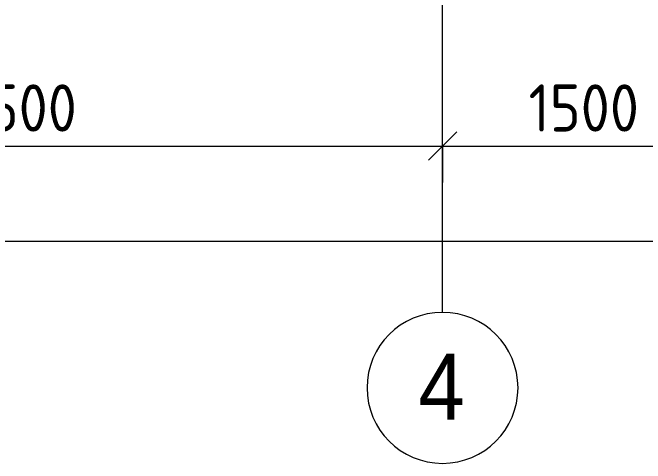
# Model space of a CAD drawing. Header units: millimetres. Extents: x -5368 to 196898, y -8553 to 29000.
# Drawn here: x 10233 to 13584, y -2706 to -318 of the extents above; entities that cross this region are included whole.
import ezdxf

# ---------------------------------------------------------------- set-up
doc = ezdxf.new("R2010")
doc.units = ezdxf.units.MM
for name, color, linetype, lineweight in [('A-ANNO-DIMS', 7, 'Continuous', 9), ('A-ANNO-DIMS-100', 7, 'Continuous', 9), ('Оси', 7, 'Continuous', 9), ('Оси-1', 7, 'Continuous', 20)]:
    doc.layers.add(name, color=color, linetype=linetype, lineweight=lineweight)
doc.styles.add('Arial', font='arial.ttf', dxfattribs={"width": 0.9, "height": 350})
doc.styles.add('ISOCPEUR', font='isocpeur.ttf', dxfattribs={"width": 0.9, "height": 250})
doc.dimstyles.new('ISO-2_5_0_9К_БОЛЬШОЙ', dxfattribs={"dimscale": 304.8, "dimtxt": 248.995294, "dimasz": 0.492126, "dimexe": 0.393701, "dimexo": 0.984252, "dimgap": 0, "dimtad": 1, "dimdec": 0, "dimrnd": 10, "dimzin": 0, "dimdsep": 46, "dimtxsty": 'ISOCPEUR', "dimblk1": 'OBLIQUE', "dimblk2": 'OBLIQUE', "dimsah": 1, "dimcen": 0.09, "dimdle": 0.393701, "dimazin": 0, "dimtfac": 1, "dimtdec": 4, "dimtix": 1, "dimtmove": 0, "dimatfit": 3, "dimfxl": 1, "dimtvp": 1, "dimtolj": 1, "dimtzin": 0, "dimarcsym": 2})

# ---------------------------------------------------------------- blocks, each defined once
blk = doc.blocks.new('Ось сетки - D8-29747960-План раскладки напольных покрытий 3 этажа в осях 1-12')
at = {"layer": 'Оси-1'}
for start, end in [(360, 180), (180, 360)]:
    blk.add_arc((0, 0), 4, start, end, dxfattribs=at)
blk = doc.blocks.new('DIMBLOCK3-План раскладки напольных покрытий 3 этажа в осях 1-12')
at = {"layer": 'A-ANNO-DIMS-100'}
for p, q in [((8010, -1218.7), (8010, -904.8)), ((12510, -1218.7), (12510, -904.8)), ((8010, -1024.8), (12510, -1024.8)), ((8010, -1024.8), (8010, -1218.7)), ((12510, -1024.8), (12510, -1218.7))]:
    blk.add_line(p, q, dxfattribs=at)
at = {"layer": 'A-ANNO-DIMS-100', "lineweight": 20}
for p, q in [((8010, -1024.8), (8085, -949.8)), ((12510, -1024.8), (12585, -949.8)), ((8010, -1024.8), (7935, -1099.8)), ((12510, -1024.8), (12435, -1099.8))]:
    blk.add_line(p, q, dxfattribs=at)
at = {"layer": 'A-ANNO-DIMS-100', "color": 0, "insert": (9932, -698.2), "char_height": 250, "width": 787.208, "attachment_point": 1, "line_spacing_factor": 1.149209, "style": 'ISOCPEUR'}
blk.add_mtext('4500', dxfattribs=at)
blk = doc.blocks.new('_Oblique')
at = {"color": 0, "linetype": 'ByBlock', "lineweight": -2}
blk.add_line((-0.5, -0.5), (0.5, 0.5), dxfattribs=at)
blk = doc.blocks.new('DIMBLOCK4-План раскладки напольных покрытий 3 этажа в осях 1-12')
at = {"layer": 'A-ANNO-DIMS-100'}
for p, q in [((12510, -1218.7), (12510, -904.8)), ((14010, -1218.7), (14010, -904.8)), ((12510, -1024.8), (14010, -1024.8)), ((12510, -1024.8), (12510, -1218.7)), ((14010, -1024.8), (14010, -1218.7))]:
    blk.add_line(p, q, dxfattribs=at)
at = {"layer": 'A-ANNO-DIMS-100', "lineweight": 20}
for p, q in [((12510, -1024.8), (12585, -949.8)), ((14010, -1024.8), (14085, -949.8)), ((12510, -1024.8), (12435, -1099.8)), ((14010, -1024.8), (13935, -1099.8))]:
    blk.add_line(p, q, dxfattribs=at)
at = {"layer": 'A-ANNO-DIMS-100', "color": 0, "insert": (12965.5, -698.2), "char_height": 250, "width": 706.764, "attachment_point": 1, "line_spacing_factor": 1.149209, "style": 'ISOCPEUR'}
blk.add_mtext('1500', dxfattribs=at)
blk = doc.blocks.new('DIMBLOCK25-План раскладки напольных покрытий 3 этажа в осях 1-12')
at = {"layer": 'A-ANNO-DIMS-100'}
for p, q in [((110, -1722.4), (110, -1408.5)), ((38310, -1722.4), (38310, -1408.5)), ((-10, -1528.5), (38430, -1528.5)), ((110, -1528.5), (110, -1722.4)), ((38310, -1528.5), (38310, -1722.4))]:
    blk.add_line(p, q, dxfattribs=at)
at = {"layer": 'A-ANNO-DIMS-100', "lineweight": 20}
for p, q in [((110, -1528.5), (185, -1453.5)), ((38310, -1528.5), (38385, -1453.5)), ((110, -1528.5), (35, -1603.5)), ((38310, -1528.5), (38235, -1603.5))]:
    blk.add_line(p, q, dxfattribs=at)
at = {"layer": 'A-ANNO-DIMS-100', "color": 0, "insert": (18815, -1201.9), "char_height": 250, "width": 948.097, "attachment_point": 1, "line_spacing_factor": 1.149209, "style": 'ISOCPEUR'}
blk.add_mtext('38200', dxfattribs=at)

msp = doc.modelspace()

# ---------------------------------------------------------------- linework, layer by layer
at = {"layer": 'Оси'}
msp.add_line((12510, -1906.3), (12510, 593.7), dxfattribs=at)

# ---------------------------------------------------------------- block references
at = {"layer": 'Оси-1', "xscale": 99.99999999999993, "yscale": 99.99999999999993, "zscale": 99.99999999999993}
msp.add_blockref('Ось сетки - D8-29747960-План раскладки напольных покрытий 3 этажа в осях 1-12', (12510, -2306.3), dxfattribs=at)

# ---------------------------------------------------------------- texts
at = {"layer": 'Оси', "insert": (12382.5, -2125.6), "char_height": 350, "width": 303.038, "attachment_point": 1, "style": 'Arial'}
msp.add_mtext('\\fArial|b0|i0|c204|p34|;\\W.9;4', dxfattribs=at)

# ---------------------------------------------------------------- dimensions: what is measured, and where the dimension line sits
at = {"layer": 'A-ANNO-DIMS'}
for base, p1, p2, override, picture, middle in [((12510, -1024.8), (8010, -918.7), (12510, -918.7), {"dimpost": '<>', "dimfxl": 4500}, 'DIMBLOCK3-План раскладки напольных покрытий 3 этажа в осях 1-12', (10260, -899.8)), ((14010, -1024.8), (12510, -918.7), (14010, -918.7), {"dimpost": '<>', "dimfxl": 1500}, 'DIMBLOCK4-План раскладки напольных покрытий 3 этажа в осях 1-12', (13260, -899.8)), ((38310, -1528.5), (110, -1422.4), (38310, -1422.4), {"dimpost": '<>', "dimfxl": 38199.999966}, 'DIMBLOCK25-План раскладки напольных покрытий 3 этажа в осях 1-12', (19210, -1403.5))]:
    dim = msp.add_linear_dim(base=base, p1=p1, p2=p2, dimstyle='ISO-2_5_0_9К_БОЛЬШОЙ', override=override, dxfattribs=at)
    dim.commit()
    dim.dimension.update_dxf_attribs({"geometry": picture, "text_midpoint": middle})

doc.saveas('drawing.dxf')
